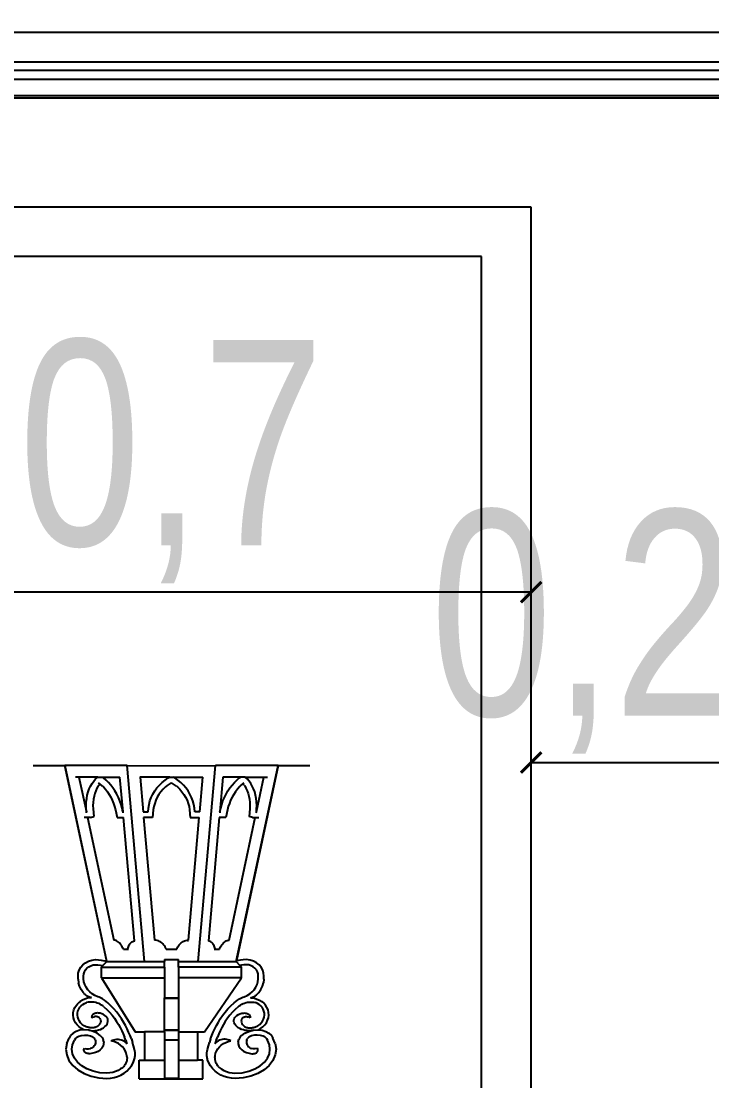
# Model space of a CAD drawing. Header units: inches. Extents: x -279 to 561, y -345 to 342.
# Drawn here: x -221.903 to -221.23, y 58.821 to 59.853 of the extents above; entities that cross this region are included whole.
import ezdxf
from ezdxf import colors
from ezdxf.entities.mleader import LeaderData, LeaderLine
from ezdxf.math import Vec2, Vec3

# ---------------------------------------------------------------- set-up
doc = ezdxf.new("R2010")
doc.units = ezdxf.units.IN
doc.header["$LTSCALE"] = 0.5
doc.header["$MEASUREMENT"] = 0
for name, color, linetype in [('Edges', 7, 'Continuous'), ('TEXT', 3, 'Continuous'), ('WAL', 7, 'Continuous'), ('WATER', 50, 'Continuous')]:
    doc.layers.add(name, color=color, linetype=linetype)
doc.styles.add('ROM', font='AGENCYR.TTF', dxfattribs={"width": 0.8})
doc.styles.get("Standard").update_dxf_attribs({"font": 'arial.ttf'})
doc.dimstyles.new('Copy(9) of ISO-25', dxfattribs={"dimtxt": 0.2, "dimasz": 0.02, "dimexe": 0.05, "dimexo": 0.05, "dimgap": 0.02, "dimtad": 1, "dimtxsty": 'ROM', "dimblk": 'ARCHTICK', "dimcen": 0.03, "dimse1": 1, "dimse2": 1, "dimclrd": 248, "dimclrt": 248, "dimadec": 0, "dimazin": 0, "dimtfac": 1, "dimtmove": 0, "dimatfit": 3, "dimldrblk": 'DOT', "dimfxl": 1, "dimarcsym": 0})

# ---------------------------------------------------------------- blocks, each defined once
blk = doc.blocks.new('xx')
at = {"layer": 'Edges'}
for p, q in [((37.97503, 12.48296), (37.98899, 12.48296)), ((38.01653, 12.48296), (37.98899, 12.48296)), ((37.98899, 12.48296), (38.00742, 12.39684)), ((38.00748, 12.39658), (37.98899, 12.48296)), ((38.02418, 12.39658), (38.01653, 12.48296)), ((38.01653, 12.48296), (38.05539, 12.48294)), ((38.02418, 12.39658), (38.01653, 12.48296)), ((38.04781, 12.39658), (38.05547, 12.48296)), ((38.04781, 12.39658), (38.05547, 12.48296)), ((38.05539, 12.48294), (38.05539, 12.48296)), ((38.05539, 12.48294), (38.05547, 12.48296)), ((38.083, 12.48296), (38.05547, 12.48296)), ((38.06452, 12.39658), (38.083, 12.48296)), ((38.083, 12.48296), (38.06459, 12.39691)), ((38.06459, 12.39691), (38.083, 12.48296)), ((38.083, 12.48296), (38.09697, 12.48296)), ((37.99524, 12.47792), (37.99372, 12.47792)), ((37.99524, 12.47792), (37.99852, 12.46261)), ((38.00352, 12.47792), (37.99524, 12.47792)), ((38.00037, 12.47399), (38.00104, 12.47514)), ((38.00104, 12.47514), (38.00179, 12.47619)), ((38.00179, 12.47619), (38.00262, 12.47712)), ((38.00262, 12.47712), (38.00352, 12.47792)), ((38.00352, 12.47792), (38.00557, 12.47792)), ((38.0045, 12.47493), (38.0039, 12.47544)), ((38.00402, 12.47438), (38.0045, 12.47493)), ((38.00566, 12.47395), (38.0045, 12.47493)), ((38.0061, 12.47755), (38.00557, 12.47792)), ((38.00557, 12.47792), (38.01332, 12.47792)), ((38.00721, 12.47662), (38.0061, 12.47755)), ((38.00828, 12.47558), (38.00721, 12.47662)), ((38.00929, 12.47443), (38.00828, 12.47558)), ((38.01468, 12.46261), (38.01332, 12.47792)), ((38.02218, 12.47792), (38.02214, 12.47792)), ((38.02218, 12.47792), (38.02354, 12.46261)), ((38.03522, 12.47792), (38.02218, 12.47792)), ((38.03071, 12.47443), (38.03189, 12.47558)), ((38.03189, 12.47558), (38.03318, 12.47662)), ((38.03318, 12.47662), (38.03455, 12.47755)), ((38.03382, 12.47395), (38.036, 12.47544)), ((38.03455, 12.47755), (38.03522, 12.47792)), ((38.03522, 12.47792), (38.03678, 12.47792)), ((38.03817, 12.47395), (38.036, 12.47544)), ((38.03745, 12.47755), (38.03678, 12.47792)), ((38.03678, 12.47792), (38.04982, 12.47792)), ((38.03882, 12.47662), (38.03745, 12.47755)), ((38.0401, 12.47558), (38.03882, 12.47662)), ((38.04129, 12.47443), (38.0401, 12.47558)), ((38.04846, 12.46261), (38.04982, 12.47792)), ((38.04982, 12.47792), (38.04986, 12.47792)), ((38.05868, 12.47792), (38.05732, 12.46261)), ((38.06643, 12.47792), (38.05868, 12.47792)), ((38.06271, 12.47443), (38.06372, 12.47558)), ((38.06372, 12.47558), (38.06479, 12.47662)), ((38.06479, 12.47662), (38.0659, 12.47755)), ((38.0659, 12.47755), (38.06643, 12.47792)), ((38.06634, 12.47395), (38.0675, 12.47493)), ((38.06848, 12.47792), (38.06643, 12.47792)), ((38.0675, 12.47493), (38.0681, 12.47544)), ((38.06798, 12.47438), (38.0675, 12.47493)), ((38.06938, 12.47712), (38.06848, 12.47792)), ((38.06848, 12.47792), (38.07675, 12.47792)), ((38.07021, 12.47619), (38.06938, 12.47712)), ((38.07096, 12.47514), (38.07021, 12.47619)), ((38.07162, 12.47399), (38.07096, 12.47514)), ((38.07347, 12.46261), (38.07675, 12.47792)), ((38.07675, 12.47792), (38.07828, 12.47792)), ((37.99867, 12.46852), (37.99895, 12.47)), ((37.99895, 12.47), (37.99932, 12.47141)), ((37.99932, 12.47141), (37.9998, 12.47275)), ((37.9998, 12.47275), (38.00037, 12.47399)), ((38.00222, 12.4707), (38.00189, 12.46945)), ((38.00265, 12.47188), (38.00222, 12.4707)), ((38.00315, 12.47298), (38.00265, 12.47188)), ((38.00374, 12.474), (38.00315, 12.47298)), ((38.00402, 12.47438), (38.00374, 12.474)), ((38.00566, 12.47395), (38.00605, 12.47357)), ((38.00605, 12.47357), (38.00695, 12.47255)), ((38.00695, 12.47255), (38.00779, 12.47145)), ((38.00779, 12.47145), (38.00857, 12.47027)), ((38.00857, 12.47027), (38.00928, 12.46901)), ((38.01024, 12.47318), (38.00929, 12.47443)), ((38.01112, 12.47184), (38.01024, 12.47318)), ((38.01192, 12.47043), (38.01112, 12.47184)), ((38.01265, 12.46895), (38.01192, 12.47043)), ((38.02713, 12.46895), (38.02783, 12.47043)), ((38.02783, 12.47043), (38.02867, 12.47184)), ((38.02867, 12.47184), (38.02963, 12.47318)), ((38.02963, 12.47318), (38.03071, 12.47443)), ((38.0305, 12.47027), (38.02976, 12.46901)), ((38.03135, 12.47145), (38.0305, 12.47027)), ((38.03231, 12.47255), (38.03135, 12.47145)), ((38.03335, 12.47357), (38.03231, 12.47255)), ((38.03382, 12.47395), (38.03335, 12.47357)), ((38.03817, 12.47395), (38.03864, 12.47357)), ((38.03864, 12.47357), (38.03969, 12.47255)), ((38.03969, 12.47255), (38.04064, 12.47145)), ((38.04064, 12.47145), (38.04149, 12.47027)), ((38.04237, 12.47318), (38.04129, 12.47443)), ((38.04149, 12.47027), (38.04224, 12.46901)), ((38.04333, 12.47184), (38.04237, 12.47318)), ((38.04416, 12.47043), (38.04333, 12.47184)), ((38.04487, 12.46895), (38.04416, 12.47043)), ((38.05935, 12.46895), (38.06007, 12.47043)), ((38.06007, 12.47043), (38.06088, 12.47184)), ((38.06088, 12.47184), (38.06176, 12.47318)), ((38.06176, 12.47318), (38.06271, 12.47443)), ((38.06343, 12.47027), (38.06272, 12.46901)), ((38.06421, 12.47145), (38.06343, 12.47027)), ((38.06505, 12.47255), (38.06421, 12.47145)), ((38.06595, 12.47357), (38.06505, 12.47255)), ((38.06634, 12.47395), (38.06595, 12.47357)), ((38.06798, 12.47438), (38.06826, 12.474)), ((38.06826, 12.474), (38.06884, 12.47298)), ((38.06884, 12.47298), (38.06935, 12.47188)), ((38.06935, 12.47188), (38.06977, 12.4707)), ((38.06977, 12.4707), (38.07011, 12.46945)), ((38.07219, 12.47275), (38.07162, 12.47399)), ((38.07267, 12.47141), (38.07219, 12.47275)), ((38.07305, 12.47), (38.07267, 12.47141)), ((38.07333, 12.46852), (38.07305, 12.47)), ((37.99843, 12.46541), (37.9985, 12.46699)), ((37.99847, 12.4638), (37.99843, 12.46541)), ((37.9985, 12.46699), (37.99867, 12.46852)), ((38.00149, 12.46678), (38.00143, 12.46538)), ((38.00143, 12.46538), (38.00147, 12.46396)), ((38.00164, 12.46814), (38.00149, 12.46678)), ((38.00189, 12.46945), (38.00164, 12.46814)), ((38.00928, 12.46901), (38.00992, 12.46771)), ((38.00992, 12.46771), (38.01048, 12.46635)), ((38.01048, 12.46635), (38.01096, 12.46495)), ((38.01328, 12.46742), (38.01265, 12.46895)), ((38.01383, 12.46584), (38.01328, 12.46742)), ((38.01427, 12.46424), (38.01383, 12.46584)), ((38.02583, 12.46424), (38.02612, 12.46584)), ((38.02612, 12.46584), (38.02655, 12.46742)), ((38.02655, 12.46742), (38.02713, 12.46895)), ((38.02863, 12.46635), (38.02825, 12.46495)), ((38.02914, 12.46771), (38.02863, 12.46635)), ((38.02976, 12.46901), (38.02914, 12.46771)), ((38.04224, 12.46901), (38.04286, 12.46771)), ((38.04286, 12.46771), (38.04337, 12.46635)), ((38.04337, 12.46635), (38.04375, 12.46495)), ((38.04544, 12.46742), (38.04487, 12.46895)), ((38.04587, 12.46584), (38.04544, 12.46742)), ((38.04616, 12.46424), (38.04587, 12.46584)), ((38.05772, 12.46424), (38.05817, 12.46584)), ((38.05817, 12.46584), (38.05871, 12.46742)), ((38.05871, 12.46742), (38.05935, 12.46895)), ((38.06151, 12.46635), (38.06103, 12.46495)), ((38.06208, 12.46771), (38.06151, 12.46635)), ((38.06272, 12.46901), (38.06208, 12.46771)), ((38.07011, 12.46945), (38.07035, 12.46814)), ((38.07035, 12.46814), (38.0705, 12.46678)), ((38.0705, 12.46678), (38.07056, 12.46538)), ((38.07056, 12.46538), (38.07053, 12.46396)), ((38.0735, 12.46699), (38.07333, 12.46852)), ((38.07356, 12.46541), (38.0735, 12.46699)), ((38.07352, 12.4638), (38.07356, 12.46541)), ((37.99858, 12.46261), (37.99847, 12.4638)), ((37.99852, 12.46261), (37.99858, 12.46261)), ((37.99862, 12.46218), (37.99858, 12.46261)), ((38.00147, 12.46396), (38.00178, 12.46048)), ((38.01096, 12.46495), (38.01136, 12.46353)), ((38.01136, 12.46353), (38.0121, 12.46005)), ((38.01462, 12.46261), (38.01427, 12.46424)), ((38.01468, 12.46261), (38.01462, 12.46261)), ((38.01472, 12.46218), (38.01468, 12.46261)), ((38.02354, 12.46261), (38.02569, 12.46261)), ((38.02569, 12.46261), (38.02583, 12.46424)), ((38.02799, 12.46353), (38.02769, 12.46005)), ((38.02825, 12.46495), (38.02799, 12.46353)), ((38.04375, 12.46495), (38.044, 12.46353)), ((38.044, 12.46353), (38.04431, 12.46005)), ((38.0463, 12.46261), (38.04616, 12.46424)), ((38.04846, 12.46261), (38.0463, 12.46261)), ((38.05732, 12.46261), (38.05728, 12.46218)), ((38.05732, 12.46261), (38.05737, 12.46261)), ((38.05737, 12.46261), (38.05772, 12.46424)), ((38.06064, 12.46353), (38.05989, 12.46005)), ((38.06103, 12.46495), (38.06064, 12.46353)), ((38.07053, 12.46396), (38.07022, 12.46048)), ((38.07338, 12.46218), (38.07342, 12.46261)), ((38.07342, 12.46261), (38.07352, 12.4638)), ((38.07347, 12.46261), (38.07342, 12.46261)), ((37.99907, 12.46005), (37.99755, 12.46005)), ((37.99907, 12.46005), (38.01062, 12.40608)), ((38.00035, 12.46005), (37.99907, 12.46005)), ((38.00035, 12.46005), (38.00178, 12.46048)), ((38.0121, 12.46005), (38.01491, 12.46005)), ((38.01973, 12.40569), (38.01491, 12.46005)), ((38.02376, 12.46005), (38.02372, 12.46005)), ((38.02376, 12.46005), (38.02855, 12.40608)), ((38.02769, 12.46005), (38.02376, 12.46005)), ((38.04345, 12.40608), (38.04823, 12.46005)), ((38.04431, 12.46005), (38.04823, 12.46005)), ((38.04823, 12.46005), (38.04827, 12.46005)), ((38.05709, 12.46005), (38.05227, 12.40569)), ((38.05989, 12.46005), (38.05709, 12.46005)), ((38.06138, 12.40608), (38.07293, 12.46005)), ((38.07165, 12.46005), (38.07022, 12.46048)), ((38.07165, 12.46005), (38.07293, 12.46005)), ((38.07293, 12.46005), (38.07445, 12.46005)), ((38.01104, 12.406), (38.01062, 12.40608)), ((38.01146, 12.40588), (38.01104, 12.406)), ((38.01187, 12.40569), (38.01146, 12.40588)), ((38.01228, 12.40546), (38.01187, 12.40569)), ((38.01268, 12.40517), (38.01228, 12.40546)), ((38.01306, 12.40483), (38.01268, 12.40517)), ((38.01342, 12.40446), (38.01306, 12.40483)), ((38.01766, 12.4044), (38.01795, 12.40474)), ((38.01795, 12.40474), (38.01826, 12.40502)), ((38.01826, 12.40502), (38.01859, 12.40526)), ((38.01859, 12.40526), (38.01895, 12.40544)), ((38.01895, 12.40544), (38.01933, 12.40557)), ((38.01933, 12.40557), (38.01973, 12.40569)), ((38.01973, 12.40565), (38.01973, 12.40569)), ((38.02912, 12.406), (38.02855, 12.40608)), ((38.02969, 12.40588), (38.02912, 12.406)), ((38.03024, 12.40569), (38.02969, 12.40588)), ((38.03076, 12.40546), (38.03024, 12.40569)), ((38.03126, 12.40517), (38.03076, 12.40546)), ((38.03173, 12.40483), (38.03126, 12.40517)), ((38.03216, 12.40446), (38.03173, 12.40483)), ((38.03983, 12.40446), (38.04026, 12.40483)), ((38.04026, 12.40483), (38.04073, 12.40517)), ((38.04073, 12.40517), (38.04123, 12.40546)), ((38.04123, 12.40546), (38.04176, 12.40569)), ((38.04176, 12.40569), (38.04231, 12.40588)), ((38.04231, 12.40588), (38.04287, 12.406)), ((38.04287, 12.406), (38.04345, 12.40608)), ((38.04331, 12.40562), (38.04327, 12.40554)), ((38.05266, 12.40557), (38.05227, 12.40569)), ((38.05227, 12.40569), (38.05227, 12.40565)), ((38.05304, 12.40544), (38.05266, 12.40557)), ((38.0534, 12.40526), (38.05304, 12.40544)), ((38.05374, 12.40502), (38.0534, 12.40526)), ((38.05405, 12.40474), (38.05374, 12.40502)), ((38.05433, 12.4044), (38.05405, 12.40474)), ((38.05857, 12.40446), (38.05893, 12.40483)), ((38.05893, 12.40483), (38.05932, 12.40517)), ((38.05932, 12.40517), (38.05971, 12.40546)), ((38.05971, 12.40546), (38.06012, 12.40569)), ((38.06012, 12.40569), (38.06054, 12.40588)), ((38.06054, 12.40588), (38.06096, 12.406)), ((38.06096, 12.406), (38.06138, 12.40608)), ((38.01377, 12.40404), (38.01342, 12.40446)), ((38.01408, 12.40358), (38.01377, 12.40404)), ((38.01436, 12.4031), (38.01408, 12.40358)), ((38.01462, 12.40258), (38.01436, 12.4031)), ((38.01483, 12.40205), (38.01462, 12.40258)), ((38.01483, 12.40205), (38.01678, 12.40205)), ((38.01674, 12.40162), (38.01678, 12.40205)), ((38.01678, 12.40205), (38.01679, 12.40215)), ((38.01679, 12.40215), (38.01689, 12.40266)), ((38.01689, 12.40266), (38.01703, 12.40315)), ((38.01703, 12.40315), (38.0172, 12.4036)), ((38.0172, 12.4036), (38.01742, 12.40402)), ((38.01742, 12.40402), (38.01766, 12.4044)), ((38.03256, 12.40404), (38.03216, 12.40446)), ((38.0329, 12.40358), (38.03256, 12.40404)), ((38.0332, 12.4031), (38.0329, 12.40358)), ((38.03345, 12.40258), (38.0332, 12.4031)), ((38.03364, 12.40205), (38.03345, 12.40258)), ((38.03364, 12.40205), (38.03835, 12.40205)), ((38.03835, 12.40205), (38.03855, 12.40258)), ((38.03855, 12.40258), (38.03879, 12.4031)), ((38.03879, 12.4031), (38.03909, 12.40358)), ((38.03909, 12.40358), (38.03944, 12.40404)), ((38.03944, 12.40404), (38.03983, 12.40446)), ((38.05458, 12.40402), (38.05433, 12.4044)), ((38.05479, 12.4036), (38.05458, 12.40402)), ((38.05497, 12.40315), (38.05479, 12.4036)), ((38.05511, 12.40266), (38.05497, 12.40315)), ((38.05521, 12.40215), (38.05511, 12.40266)), ((38.05522, 12.40205), (38.05521, 12.40215)), ((38.05522, 12.40205), (38.05716, 12.40205)), ((38.05526, 12.40162), (38.05522, 12.40205)), ((38.05716, 12.40205), (38.05738, 12.40258)), ((38.05738, 12.40258), (38.05763, 12.4031)), ((38.05763, 12.4031), (38.05792, 12.40358)), ((38.05792, 12.40358), (38.05823, 12.40404)), ((38.05823, 12.40404), (38.05857, 12.40446)), ((37.99603, 12.39409), (37.99697, 12.3952)), ((37.99697, 12.3952), (37.99814, 12.39612)), ((37.99814, 12.39612), (37.99948, 12.39681)), ((37.99948, 12.39681), (38.00095, 12.39726)), ((38.00095, 12.39726), (38.00248, 12.39745)), ((38.00151, 12.39511), (38.00257, 12.39524)), ((38.00248, 12.39745), (38.00391, 12.39737)), ((38.00257, 12.39524), (38.00364, 12.39518)), ((38.00391, 12.39737), (38.00508, 12.3972)), ((38.00508, 12.3972), (38.00742, 12.39684)), ((38.00578, 12.39487), (38.00748, 12.39658)), ((38.00748, 12.39658), (38.00742, 12.39684)), ((38.00748, 12.39658), (38.02418, 12.39658)), ((38.02418, 12.39658), (38.03289, 12.39658)), ((38.03289, 12.39745), (38.03911, 12.39745)), ((38.03289, 12.39745), (38.03289, 12.39658)), ((38.03289, 12.3942), (38.03289, 12.39658)), ((38.03911, 12.39658), (38.03911, 12.39745)), ((38.03911, 12.39658), (38.04781, 12.39658)), ((38.03911, 12.3942), (38.03911, 12.39658)), ((38.04781, 12.39658), (38.06452, 12.39658)), ((38.06452, 12.39658), (38.06459, 12.39691)), ((38.06452, 12.39658), (38.06616, 12.39492)), ((38.06649, 12.3972), (38.06459, 12.39691)), ((38.06766, 12.39737), (38.06649, 12.3972)), ((38.06909, 12.39745), (38.06766, 12.39737)), ((38.069, 12.39524), (38.06793, 12.39518)), ((38.07006, 12.39511), (38.069, 12.39524)), ((38.07063, 12.39726), (38.06909, 12.39745)), ((38.07209, 12.39681), (38.07063, 12.39726)), ((38.07343, 12.39612), (38.07209, 12.39681)), ((38.0746, 12.3952), (38.07343, 12.39612)), ((38.07554, 12.39409), (38.0746, 12.3952)), ((37.99486, 12.39028), (37.99495, 12.3915)), ((37.99495, 12.3915), (37.99535, 12.39285)), ((37.99535, 12.39285), (37.99603, 12.39409)), ((37.99731, 12.39019), (37.99738, 12.39115)), ((37.99738, 12.39115), (37.99766, 12.39207)), ((37.99766, 12.39207), (37.99813, 12.39293)), ((37.99813, 12.39293), (37.99878, 12.39369)), ((37.99878, 12.39369), (37.99958, 12.39432)), ((37.99958, 12.39432), (38.0005, 12.3948)), ((38.0005, 12.3948), (38.00151, 12.39511)), ((38.00364, 12.39518), (38.0047, 12.39503)), ((38.0047, 12.39503), (38.00578, 12.39487)), ((38.00578, 12.39487), (38.00512, 12.3942)), ((38.00512, 12.38944), (38.00512, 12.3942)), ((38.00512, 12.3942), (38.03289, 12.3942)), ((38.03289, 12.3942), (38.03289, 12.38944)), ((38.06688, 12.3942), (38.03911, 12.3942)), ((38.03911, 12.3942), (38.03911, 12.38944)), ((38.06688, 12.39503), (38.06616, 12.39492)), ((38.06616, 12.39492), (38.06688, 12.3942)), ((38.06793, 12.39518), (38.06688, 12.39503)), ((38.06688, 12.38944), (38.06688, 12.3942)), ((38.07107, 12.3948), (38.07006, 12.39511)), ((38.07199, 12.39432), (38.07107, 12.3948)), ((38.07279, 12.39369), (38.07199, 12.39432)), ((38.07344, 12.39293), (38.07279, 12.39369)), ((38.07391, 12.39207), (38.07344, 12.39293)), ((38.07419, 12.39115), (38.07391, 12.39207)), ((38.07426, 12.39019), (38.07419, 12.39115)), ((38.07622, 12.39285), (38.07554, 12.39409)), ((38.07662, 12.3915), (38.07622, 12.39285)), ((38.07671, 12.39028), (38.07662, 12.3915)), ((37.99484, 12.3888), (37.99486, 12.39028)), ((37.99484, 12.3888), (37.99507, 12.38724)), ((37.99553, 12.38572), (37.99507, 12.38724)), ((37.9973, 12.38893), (37.99731, 12.39019)), ((37.99748, 12.38767), (37.9973, 12.38893)), ((37.99785, 12.38645), (37.99748, 12.38767)), ((37.99842, 12.38529), (37.99785, 12.38645)), ((38.00512, 12.38944), (38.01995, 12.36562)), ((38.00512, 12.38944), (38.03289, 12.38944)), ((38.03289, 12.38944), (38.03289, 12.38066)), ((38.06688, 12.38944), (38.03911, 12.38944)), ((38.03911, 12.38944), (38.03911, 12.38066)), ((38.05051, 12.36562), (38.06688, 12.38944)), ((38.07316, 12.38529), (38.07372, 12.38645)), ((38.07372, 12.38645), (38.07409, 12.38767)), ((38.07409, 12.38767), (38.07427, 12.38893)), ((38.07427, 12.38893), (38.07426, 12.39019)), ((38.07604, 12.38572), (38.07651, 12.38724)), ((38.07673, 12.3888), (38.07651, 12.38724)), ((38.07673, 12.3888), (38.07671, 12.39028)), ((37.99623, 12.38427), (37.99553, 12.38572)), ((37.99715, 12.38293), (37.99623, 12.38427)), ((37.99771, 12.38232), (37.99715, 12.38293)), ((37.99791, 12.38211), (37.99771, 12.38232)), ((37.99812, 12.38192), (37.99791, 12.38211)), ((37.99835, 12.38173), (37.99812, 12.38192)), ((37.99859, 12.38156), (37.99835, 12.38173)), ((37.99915, 12.38421), (37.99842, 12.38529)), ((37.99884, 12.3814), (37.99859, 12.38156)), ((37.9991, 12.38125), (37.99884, 12.3814)), ((37.99936, 12.38112), (37.9991, 12.38125)), ((38.00005, 12.38323), (37.99915, 12.38421)), ((38.00109, 12.38238), (38.00005, 12.38323)), ((38.00226, 12.38166), (38.00109, 12.38238)), ((38.00352, 12.38109), (38.00226, 12.38166)), ((38.06805, 12.38109), (38.06932, 12.38166)), ((38.06932, 12.38166), (38.07048, 12.38238)), ((38.07048, 12.38238), (38.07152, 12.38323)), ((38.07152, 12.38323), (38.07242, 12.38421)), ((38.07221, 12.38112), (38.07248, 12.38125)), ((38.07242, 12.38421), (38.07316, 12.38529)), ((38.07248, 12.38125), (38.07274, 12.3814)), ((38.07274, 12.3814), (38.07298, 12.38156)), ((38.07298, 12.38156), (38.07322, 12.38173)), ((38.07322, 12.38173), (38.07345, 12.38192)), ((38.07345, 12.38192), (38.07367, 12.38211)), ((38.07367, 12.38211), (38.07387, 12.38232)), ((38.07387, 12.38232), (38.07443, 12.38293)), ((38.07443, 12.38293), (38.07534, 12.38427)), ((38.07534, 12.38427), (38.07604, 12.38572)), ((37.99348, 12.37639), (37.99411, 12.3774)), ((37.99411, 12.3774), (37.99491, 12.37832)), ((37.99582, 12.37902), (37.99491, 12.37832)), ((37.99565, 12.37645), (37.99624, 12.37715)), ((37.99682, 12.3796), (37.99582, 12.37902)), ((37.99624, 12.37715), (37.99693, 12.37768)), ((37.9979, 12.38007), (37.99682, 12.3796)), ((37.99693, 12.37768), (37.99773, 12.37817)), ((37.99773, 12.37817), (37.9986, 12.37856)), ((37.99904, 12.38041), (37.9979, 12.38007)), ((37.99928, 12.37868), (37.9986, 12.37856)), ((38.00021, 12.38062), (37.99904, 12.38041)), ((37.99996, 12.37875), (37.99928, 12.37868)), ((37.99964, 12.381), (37.99936, 12.38112)), ((37.99992, 12.38089), (37.99964, 12.381)), ((38.00021, 12.3808), (37.99992, 12.38089)), ((38.00065, 12.37877), (37.99996, 12.37875)), ((38.00051, 12.38072), (38.00021, 12.3808)), ((38.00081, 12.38066), (38.00021, 12.38062)), ((38.00081, 12.38066), (38.00051, 12.38072)), ((38.00134, 12.37874), (38.00065, 12.37877)), ((38.00202, 12.37865), (38.00134, 12.37874)), ((38.0027, 12.37851), (38.00202, 12.37865)), ((38.00335, 12.37832), (38.0027, 12.37851)), ((38.00399, 12.37808), (38.00335, 12.37832)), ((38.00419, 12.38089), (38.00352, 12.38109)), ((38.0046, 12.37779), (38.00399, 12.37808)), ((38.00565, 12.38014), (38.00419, 12.38089)), ((38.00518, 12.37746), (38.0046, 12.37779)), ((38.00572, 12.37708), (38.00518, 12.37746)), ((38.00644, 12.37959), (38.00565, 12.38014)), ((38.00623, 12.37666), (38.00572, 12.37708)), ((38.00623, 12.37666), (38.00748, 12.37555)), ((38.00794, 12.3784), (38.00644, 12.37959)), ((38.00936, 12.37713), (38.00794, 12.3784)), ((38.01068, 12.37578), (38.00936, 12.37713)), ((38.03289, 12.38066), (38.03911, 12.38066)), ((38.03289, 12.38054), (38.03289, 12.38066)), ((38.03289, 12.38054), (38.03911, 12.38054)), ((38.03289, 12.3665), (38.03289, 12.38054)), ((38.03911, 12.38054), (38.03911, 12.38066)), ((38.03911, 12.38054), (38.03911, 12.3665)), ((38.06089, 12.37578), (38.06222, 12.37713)), ((38.06222, 12.37713), (38.06363, 12.3784)), ((38.06363, 12.3784), (38.06513, 12.37959)), ((38.06534, 12.37666), (38.06409, 12.37555)), ((38.06513, 12.37959), (38.06592, 12.38014)), ((38.06534, 12.37666), (38.06585, 12.37708)), ((38.06585, 12.37708), (38.06639, 12.37746)), ((38.06592, 12.38014), (38.06738, 12.38089)), ((38.06639, 12.37746), (38.06697, 12.37779)), ((38.06697, 12.37779), (38.06758, 12.37808)), ((38.06738, 12.38089), (38.06805, 12.38109)), ((38.06758, 12.37808), (38.06822, 12.37832)), ((38.06822, 12.37832), (38.06888, 12.37851)), ((38.06888, 12.37851), (38.06955, 12.37865)), ((38.06955, 12.37865), (38.07023, 12.37874)), ((38.07023, 12.37874), (38.07092, 12.37877)), ((38.07076, 12.38066), (38.07106, 12.38072)), ((38.07076, 12.38066), (38.07136, 12.38062)), ((38.07092, 12.37877), (38.07161, 12.37875)), ((38.07106, 12.38072), (38.07136, 12.3808)), ((38.07136, 12.3808), (38.07165, 12.38089)), ((38.07136, 12.38062), (38.07254, 12.38041)), ((38.07161, 12.37875), (38.07229, 12.37868)), ((38.07165, 12.38089), (38.07193, 12.381)), ((38.07193, 12.381), (38.07221, 12.38112)), ((38.07229, 12.37868), (38.07297, 12.37856)), ((38.07254, 12.38041), (38.07367, 12.38007)), ((38.07384, 12.37817), (38.07297, 12.37856)), ((38.07367, 12.38007), (38.07475, 12.3796)), ((38.07465, 12.37768), (38.07384, 12.37817)), ((38.07533, 12.37715), (38.07465, 12.37768)), ((38.07475, 12.3796), (38.07576, 12.37902)), ((38.07592, 12.37645), (38.07533, 12.37715)), ((38.07576, 12.37902), (38.07667, 12.37832)), ((38.07746, 12.3774), (38.07667, 12.37832)), ((38.07809, 12.37639), (38.07746, 12.3774)), ((37.99273, 12.373), (37.99278, 12.37416)), ((37.99287, 12.37184), (37.99273, 12.373)), ((37.99278, 12.37416), (37.99303, 12.3753)), ((37.99321, 12.37072), (37.99287, 12.37184)), ((37.99303, 12.3753), (37.99348, 12.37639)), ((37.9946, 12.37297), (37.99463, 12.37389)), ((37.99473, 12.37206), (37.9946, 12.37297)), ((37.99463, 12.37389), (37.99482, 12.37479)), ((37.99501, 12.37118), (37.99473, 12.37206)), ((37.99482, 12.37479), (37.99517, 12.37565)), ((37.99517, 12.37565), (37.99565, 12.37645)), ((38.00088, 12.37242), (38.00084, 12.37213)), ((38.00084, 12.37213), (38.00087, 12.37184)), ((38.00087, 12.37184), (38.00137, 12.37209)), ((38.00098, 12.37271), (38.00088, 12.37242)), ((38.00114, 12.37297), (38.00098, 12.37271)), ((38.00135, 12.37322), (38.00114, 12.37297)), ((38.00161, 12.37344), (38.00135, 12.37322)), ((38.00137, 12.37209), (38.00192, 12.37227)), ((38.00192, 12.37362), (38.00161, 12.37344)), ((38.00226, 12.37377), (38.00192, 12.37362)), ((38.00217, 12.37232), (38.00192, 12.37227)), ((38.00242, 12.37236), (38.00217, 12.37232)), ((38.00263, 12.37388), (38.00226, 12.37377)), ((38.00268, 12.37237), (38.00242, 12.37236)), ((38.00301, 12.37394), (38.00263, 12.37388)), ((38.00294, 12.37235), (38.00268, 12.37237)), ((38.00319, 12.37231), (38.00294, 12.37235)), ((38.00341, 12.37396), (38.00301, 12.37394)), ((38.00344, 12.37225), (38.00319, 12.37231)), ((38.0038, 12.37393), (38.00341, 12.37396)), ((38.00367, 12.37216), (38.00344, 12.37225)), ((38.00388, 12.37205), (38.00367, 12.37216)), ((38.0046, 12.37382), (38.0038, 12.37393)), ((38.00408, 12.37192), (38.00388, 12.37205)), ((38.00425, 12.37178), (38.00408, 12.37192)), ((38.00537, 12.37361), (38.0046, 12.37382)), ((38.00608, 12.3733), (38.00537, 12.37361)), ((38.0067, 12.37291), (38.00608, 12.3733)), ((38.00722, 12.37245), (38.0067, 12.37291)), ((38.00763, 12.37192), (38.00722, 12.37245)), ((38.00748, 12.37555), (38.0087, 12.37431)), ((38.00791, 12.37135), (38.00763, 12.37192)), ((38.0087, 12.37431), (38.00984, 12.37301)), ((38.00984, 12.37301), (38.01088, 12.37165)), ((38.01191, 12.37436), (38.01068, 12.37578)), ((38.01304, 12.37288), (38.01191, 12.37436)), ((38.01407, 12.37134), (38.01304, 12.37288)), ((38.0575, 12.37134), (38.05853, 12.37288)), ((38.05853, 12.37288), (38.05966, 12.37436)), ((38.05966, 12.37436), (38.06089, 12.37578)), ((38.06174, 12.37301), (38.06069, 12.37165)), ((38.06287, 12.37431), (38.06174, 12.37301)), ((38.06409, 12.37555), (38.06287, 12.37431)), ((38.06367, 12.37135), (38.06394, 12.37192)), ((38.06394, 12.37192), (38.06435, 12.37245)), ((38.06435, 12.37245), (38.06487, 12.37291)), ((38.06487, 12.37291), (38.0655, 12.3733)), ((38.0655, 12.3733), (38.0662, 12.37361)), ((38.0662, 12.37361), (38.06697, 12.37382)), ((38.06697, 12.37382), (38.06777, 12.37393)), ((38.06732, 12.37178), (38.0675, 12.37192)), ((38.0675, 12.37192), (38.06769, 12.37205)), ((38.06769, 12.37205), (38.0679, 12.37216)), ((38.06777, 12.37393), (38.06817, 12.37396)), ((38.0679, 12.37216), (38.06814, 12.37225)), ((38.06814, 12.37225), (38.06838, 12.37231)), ((38.06817, 12.37396), (38.06856, 12.37394)), ((38.06838, 12.37231), (38.06863, 12.37235)), ((38.06856, 12.37394), (38.06895, 12.37388)), ((38.06863, 12.37235), (38.06889, 12.37237)), ((38.06889, 12.37237), (38.06915, 12.37236)), ((38.06895, 12.37388), (38.06931, 12.37377)), ((38.06915, 12.37236), (38.06941, 12.37232)), ((38.06931, 12.37377), (38.06965, 12.37362)), ((38.06941, 12.37232), (38.06966, 12.37227)), ((38.06965, 12.37362), (38.06996, 12.37344)), ((38.0702, 12.37209), (38.06966, 12.37227)), ((38.06996, 12.37344), (38.07022, 12.37322)), ((38.0707, 12.37184), (38.0702, 12.37209)), ((38.07022, 12.37322), (38.07043, 12.37297)), ((38.07043, 12.37297), (38.07059, 12.37271)), ((38.07059, 12.37271), (38.07069, 12.37242)), ((38.07069, 12.37242), (38.07073, 12.37213)), ((38.07073, 12.37213), (38.0707, 12.37184)), ((38.07641, 12.37565), (38.07592, 12.37645)), ((38.07675, 12.37479), (38.07641, 12.37565)), ((38.07657, 12.37118), (38.07685, 12.37206)), ((38.07694, 12.37389), (38.07675, 12.37479)), ((38.07685, 12.37206), (38.07697, 12.37297)), ((38.07697, 12.37297), (38.07694, 12.37389)), ((38.07854, 12.3753), (38.07809, 12.37639)), ((38.07836, 12.37072), (38.0787, 12.37184)), ((38.07879, 12.37416), (38.07854, 12.3753)), ((38.0787, 12.37184), (38.07885, 12.373)), ((38.07885, 12.373), (38.07879, 12.37416)), ((37.99374, 12.36966), (37.99321, 12.37072)), ((37.99445, 12.36869), (37.99374, 12.36966)), ((37.99531, 12.36783), (37.99445, 12.36869)), ((37.99543, 12.37035), (37.99501, 12.37118)), ((37.99632, 12.36709), (37.99531, 12.36783)), ((37.996, 12.36959), (37.99543, 12.37035)), ((37.99669, 12.36891), (37.996, 12.36959)), ((37.99749, 12.36834), (37.99669, 12.36891)), ((37.99849, 12.36783), (37.99749, 12.36834)), ((37.99885, 12.36774), (37.99849, 12.36783)), ((37.99916, 12.36764), (37.99885, 12.36774)), ((37.99947, 12.36756), (37.99916, 12.36764)), ((37.99979, 12.3675), (37.99947, 12.36756)), ((38.00012, 12.36745), (37.99979, 12.3675)), ((38.00045, 12.36741), (38.00012, 12.36745)), ((38.00079, 12.3674), (38.00045, 12.36741)), ((38.00112, 12.3674), (38.00079, 12.3674)), ((38.00146, 12.36742), (38.00112, 12.3674)), ((38.00179, 12.36745), (38.00146, 12.36742)), ((38.00211, 12.36751), (38.00179, 12.36745)), ((38.00243, 12.36758), (38.00211, 12.36751)), ((38.00275, 12.36766), (38.00243, 12.36758)), ((38.00336, 12.36797), (38.00275, 12.36766)), ((38.00388, 12.36836), (38.00336, 12.36797)), ((38.00431, 12.36881), (38.00388, 12.36836)), ((38.00439, 12.37162), (38.00425, 12.37178)), ((38.00461, 12.36931), (38.00431, 12.36881)), ((38.00439, 12.37162), (38.00451, 12.37145)), ((38.00451, 12.37145), (38.00473, 12.37093)), ((38.00479, 12.36984), (38.00461, 12.36931)), ((38.00473, 12.37093), (38.00483, 12.37038)), ((38.00483, 12.37038), (38.00479, 12.36984)), ((38.00544, 12.36706), (38.00612, 12.36747)), ((38.00612, 12.36747), (38.00671, 12.36794)), ((38.00671, 12.36794), (38.00721, 12.36846)), ((38.00721, 12.36846), (38.00762, 12.36899)), ((38.00762, 12.36899), (38.0079, 12.36955)), ((38.0079, 12.36955), (38.00804, 12.37015)), ((38.00804, 12.37076), (38.00791, 12.37135)), ((38.00804, 12.37015), (38.00804, 12.37076)), ((38.01088, 12.37165), (38.01183, 12.37022)), ((38.01183, 12.37022), (38.01263, 12.36889)), ((38.01263, 12.36889), (38.01339, 12.36751)), ((38.01339, 12.36751), (38.0141, 12.36612)), ((38.01492, 12.36992), (38.01407, 12.37134)), ((38.01571, 12.36848), (38.01492, 12.36992)), ((38.01645, 12.36701), (38.01571, 12.36848)), ((38.05512, 12.36701), (38.05586, 12.36848)), ((38.05586, 12.36848), (38.05666, 12.36992)), ((38.05666, 12.36992), (38.0575, 12.37134)), ((38.05818, 12.36751), (38.05748, 12.36612)), ((38.05894, 12.36889), (38.05818, 12.36751)), ((38.05974, 12.37022), (38.05894, 12.36889)), ((38.06069, 12.37165), (38.05974, 12.37022)), ((38.06353, 12.37076), (38.06367, 12.37135)), ((38.06353, 12.37015), (38.06353, 12.37076)), ((38.06367, 12.36955), (38.06353, 12.37015)), ((38.06396, 12.36899), (38.06367, 12.36955)), ((38.06437, 12.36846), (38.06396, 12.36899)), ((38.06486, 12.36794), (38.06437, 12.36846)), ((38.06546, 12.36747), (38.06486, 12.36794)), ((38.06613, 12.36706), (38.06546, 12.36747)), ((38.06684, 12.37093), (38.06675, 12.37038)), ((38.06675, 12.37038), (38.06679, 12.36984)), ((38.06679, 12.36984), (38.06696, 12.36931)), ((38.06706, 12.37145), (38.06684, 12.37093)), ((38.06696, 12.36931), (38.06727, 12.36881)), ((38.06718, 12.37162), (38.06706, 12.37145)), ((38.06718, 12.37162), (38.06732, 12.37178)), ((38.06727, 12.36881), (38.06769, 12.36836)), ((38.06769, 12.36836), (38.06821, 12.36797)), ((38.06821, 12.36797), (38.06883, 12.36766)), ((38.06883, 12.36766), (38.06914, 12.36758)), ((38.06914, 12.36758), (38.06946, 12.36751)), ((38.06946, 12.36751), (38.06979, 12.36745)), ((38.06979, 12.36745), (38.07012, 12.36742)), ((38.07012, 12.36742), (38.07045, 12.3674)), ((38.07045, 12.3674), (38.07079, 12.3674)), ((38.07079, 12.3674), (38.07112, 12.36741)), ((38.07112, 12.36741), (38.07145, 12.36745)), ((38.07145, 12.36745), (38.07178, 12.3675)), ((38.07178, 12.3675), (38.0721, 12.36756)), ((38.0721, 12.36756), (38.07242, 12.36764)), ((38.07242, 12.36764), (38.07272, 12.36774)), ((38.07272, 12.36774), (38.07308, 12.36783)), ((38.07308, 12.36783), (38.07409, 12.36834)), ((38.07409, 12.36834), (38.07488, 12.36891)), ((38.07488, 12.36891), (38.07557, 12.36959)), ((38.07525, 12.36709), (38.07626, 12.36783)), ((38.07557, 12.36959), (38.07614, 12.37035)), ((38.07614, 12.37035), (38.07657, 12.37118)), ((38.07626, 12.36783), (38.07712, 12.36869)), ((38.07712, 12.36869), (38.07783, 12.36966)), ((38.07783, 12.36966), (38.07836, 12.37072)), ((37.98986, 12.36047), (37.99088, 12.36289)), ((37.99156, 12.36406), (37.99088, 12.36289)), ((37.99264, 12.36507), (37.99156, 12.36406)), ((37.99404, 12.36584), (37.99264, 12.36507)), ((37.99373, 12.3627), (37.99329, 12.36194)), ((37.99431, 12.36326), (37.99373, 12.3627)), ((37.99568, 12.36633), (37.99404, 12.36584)), ((37.99431, 12.36326), (37.99518, 12.36374)), ((37.99518, 12.36374), (37.99627, 12.36406)), ((37.99744, 12.3665), (37.99568, 12.36633)), ((37.99627, 12.36406), (37.99775, 12.36421)), ((37.99744, 12.3665), (37.99632, 12.36709)), ((37.99957, 12.36634), (37.99744, 12.3665)), ((37.99775, 12.36421), (37.9984, 12.36423)), ((37.9984, 12.36423), (37.99904, 12.36419)), ((37.99904, 12.36419), (37.99968, 12.36407)), ((38.00155, 12.36586), (37.99957, 12.36634)), ((37.99957, 12.36634), (38.00043, 12.3662)), ((37.99968, 12.36407), (38.00029, 12.36388)), ((38.00029, 12.36388), (38.00087, 12.36362)), ((38.00043, 12.3662), (38.0013, 12.36614)), ((38.00087, 12.36362), (38.00141, 12.3633)), ((38.0013, 12.36614), (38.00219, 12.36616)), ((38.00141, 12.3633), (38.00191, 12.36292)), ((38.00326, 12.36509), (38.00155, 12.36586)), ((38.00191, 12.36292), (38.00217, 12.36252)), ((38.00236, 12.36209), (38.00217, 12.36252)), ((38.00219, 12.36616), (38.00306, 12.36627)), ((38.00306, 12.36627), (38.0039, 12.36645)), ((38.00457, 12.36408), (38.00326, 12.36509)), ((38.0039, 12.36645), (38.0047, 12.36672)), ((38.00457, 12.36408), (38.00459, 12.36406)), ((38.00459, 12.36406), (38.0048, 12.36389)), ((38.0047, 12.36672), (38.00544, 12.36706)), ((38.0048, 12.36389), (38.00549, 12.36308)), ((38.00549, 12.36308), (38.00596, 12.36219)), ((38.0141, 12.36612), (38.01475, 12.36471)), ((38.01475, 12.36471), (38.01536, 12.36328)), ((38.0159, 12.36183), (38.01536, 12.36328)), ((38.01713, 12.36552), (38.01645, 12.36701)), ((38.01776, 12.36402), (38.01713, 12.36552)), ((38.01834, 12.36249), (38.01776, 12.36402)), ((38.01995, 12.36562), (38.02416, 12.36562)), ((38.02416, 12.36562), (38.02416, 12.35321)), ((38.03289, 12.36562), (38.02416, 12.36562)), ((38.03289, 12.3665), (38.03911, 12.3665)), ((38.03289, 12.3665), (38.03289, 12.36634)), ((38.03289, 12.36634), (38.03911, 12.36634)), ((38.03289, 12.36562), (38.03289, 12.36634)), ((38.03289, 12.36562), (38.03289, 12.36212)), ((38.03911, 12.36634), (38.03911, 12.3665)), ((38.03911, 12.36634), (38.03911, 12.36562)), ((38.03911, 12.36562), (38.04741, 12.36562)), ((38.03911, 12.36562), (38.03911, 12.36212)), ((38.04741, 12.36562), (38.04741, 12.35321)), ((38.04741, 12.36562), (38.05051, 12.36562)), ((38.05324, 12.36249), (38.05381, 12.36402)), ((38.05381, 12.36402), (38.05444, 12.36552)), ((38.05444, 12.36552), (38.05512, 12.36701)), ((38.05567, 12.36183), (38.05622, 12.36328)), ((38.05682, 12.36471), (38.05622, 12.36328)), ((38.05748, 12.36612), (38.05682, 12.36471)), ((38.06608, 12.36308), (38.06562, 12.36219)), ((38.06677, 12.36389), (38.06608, 12.36308)), ((38.06687, 12.36672), (38.06613, 12.36706)), ((38.06699, 12.36406), (38.06677, 12.36389)), ((38.06767, 12.36645), (38.06687, 12.36672)), ((38.067, 12.36408), (38.06699, 12.36406)), ((38.067, 12.36408), (38.06831, 12.36509)), ((38.06851, 12.36627), (38.06767, 12.36645)), ((38.06831, 12.36509), (38.07002, 12.36586)), ((38.06939, 12.36616), (38.06851, 12.36627)), ((38.06921, 12.36209), (38.0694, 12.36252)), ((38.07027, 12.36614), (38.06939, 12.36616)), ((38.06967, 12.36292), (38.0694, 12.36252)), ((38.07016, 12.3633), (38.06967, 12.36292)), ((38.07002, 12.36586), (38.07201, 12.36634)), ((38.0707, 12.36362), (38.07016, 12.3633)), ((38.07115, 12.3662), (38.07027, 12.36614)), ((38.07128, 12.36388), (38.0707, 12.36362)), ((38.07201, 12.36634), (38.07115, 12.3662)), ((38.07189, 12.36407), (38.07128, 12.36388)), ((38.07253, 12.36419), (38.07189, 12.36407)), ((38.07201, 12.36634), (38.07414, 12.3665)), ((38.07317, 12.36423), (38.07253, 12.36419)), ((38.07382, 12.36421), (38.07317, 12.36423)), ((38.0753, 12.36406), (38.07382, 12.36421)), ((38.07414, 12.3665), (38.07525, 12.36709)), ((38.07414, 12.3665), (38.0759, 12.36633)), ((38.07639, 12.36374), (38.0753, 12.36406)), ((38.0759, 12.36633), (38.07753, 12.36584)), ((38.07726, 12.36326), (38.07639, 12.36374)), ((38.07726, 12.36326), (38.07785, 12.3627)), ((38.07753, 12.36584), (38.07894, 12.36507)), ((38.07785, 12.3627), (38.07828, 12.36194)), ((38.07894, 12.36507), (38.08001, 12.36406)), ((38.08001, 12.36406), (38.08069, 12.36289)), ((38.08172, 12.36047), (38.08069, 12.36289)), ((37.98986, 12.36047), (37.98951, 12.35796)), ((37.98951, 12.35796), (37.98985, 12.35544)), ((37.99216, 12.35795), (37.99243, 12.35991)), ((37.99243, 12.356), (37.99216, 12.35795)), ((37.99243, 12.35991), (37.99329, 12.36194)), ((37.99744, 12.35755), (37.99745, 12.35786)), ((37.99745, 12.35786), (37.99754, 12.35816)), ((37.99754, 12.35816), (37.9977, 12.35845)), ((37.9977, 12.35845), (37.99779, 12.35831)), ((37.99779, 12.35831), (37.99863, 12.35816)), ((37.99863, 12.35816), (37.9995, 12.35814)), ((37.9995, 12.35814), (38.00036, 12.35824)), ((38.00083, 12.35845), (38.00036, 12.35824)), ((38.00125, 12.35872), (38.00083, 12.35845)), ((38.00163, 12.35904), (38.00125, 12.35872)), ((38.00195, 12.35941), (38.00163, 12.35904)), ((38.0022, 12.35982), (38.00195, 12.35941)), ((38.00238, 12.36025), (38.0022, 12.35982)), ((38.00236, 12.36209), (38.00248, 12.36163)), ((38.00249, 12.36071), (38.00238, 12.36025)), ((38.00248, 12.36163), (38.00253, 12.36117)), ((38.00253, 12.36117), (38.00249, 12.36071)), ((38.00534, 12.35848), (38.00459, 12.3577)), ((38.00586, 12.35936), (38.00534, 12.35848)), ((38.00614, 12.36029), (38.00586, 12.35936)), ((38.00618, 12.36125), (38.00596, 12.36219)), ((38.00618, 12.36125), (38.00614, 12.36029)), ((38.00943, 12.3616), (38.01, 12.3619)), ((38.01057, 12.36135), (38.00943, 12.3616)), ((38.01, 12.3619), (38.0106, 12.36214)), ((38.01166, 12.36096), (38.01057, 12.36135)), ((38.0106, 12.36214), (38.01123, 12.3623)), ((38.01123, 12.3623), (38.01188, 12.36238)), ((38.01268, 12.36043), (38.01166, 12.36096)), ((38.01188, 12.36238), (38.01254, 12.36238)), ((38.01254, 12.36238), (38.01319, 12.36231)), ((38.01361, 12.35978), (38.01268, 12.36043)), ((38.01319, 12.36231), (38.01382, 12.36216)), ((38.01444, 12.35901), (38.01361, 12.35978)), ((38.01382, 12.36216), (38.01443, 12.36193)), ((38.01443, 12.36193), (38.015, 12.36163)), ((38.01514, 12.35814), (38.01444, 12.35901)), ((38.015, 12.36163), (38.01552, 12.36127)), ((38.0157, 12.35718), (38.01514, 12.35814)), ((38.01552, 12.36127), (38.01599, 12.36084)), ((38.0159, 12.36183), (38.0164, 12.36036)), ((38.01599, 12.36084), (38.0164, 12.36036)), ((38.01834, 12.36249), (38.01886, 12.36095)), ((38.01932, 12.3594), (38.01886, 12.36095)), ((38.01972, 12.35783), (38.01932, 12.3594)), ((38.01987, 12.35715), (38.01972, 12.35783)), ((38.03289, 12.36212), (38.03911, 12.36212)), ((38.03289, 12.36212), (38.03289, 12.35321)), ((38.03911, 12.36212), (38.03911, 12.35321)), ((38.0517, 12.35715), (38.05185, 12.35783)), ((38.05185, 12.35783), (38.05226, 12.3594)), ((38.05226, 12.3594), (38.05272, 12.36095)), ((38.05324, 12.36249), (38.05272, 12.36095)), ((38.05567, 12.36183), (38.05517, 12.36036)), ((38.05558, 12.36084), (38.05517, 12.36036)), ((38.05605, 12.36127), (38.05558, 12.36084)), ((38.05587, 12.35718), (38.05643, 12.35814)), ((38.05657, 12.36163), (38.05605, 12.36127)), ((38.05643, 12.35814), (38.05713, 12.35901)), ((38.05714, 12.36193), (38.05657, 12.36163)), ((38.05713, 12.35901), (38.05796, 12.35978)), ((38.05775, 12.36216), (38.05714, 12.36193)), ((38.05838, 12.36231), (38.05775, 12.36216)), ((38.05796, 12.35978), (38.05889, 12.36043)), ((38.05903, 12.36238), (38.05838, 12.36231)), ((38.05889, 12.36043), (38.05991, 12.36096)), ((38.05969, 12.36238), (38.05903, 12.36238)), ((38.06034, 12.3623), (38.05969, 12.36238)), ((38.05991, 12.36096), (38.061, 12.36135)), ((38.06097, 12.36214), (38.06034, 12.3623)), ((38.06157, 12.3619), (38.06097, 12.36214)), ((38.061, 12.36135), (38.06214, 12.3616)), ((38.06214, 12.3616), (38.06157, 12.3619)), ((38.0654, 12.36125), (38.06562, 12.36219)), ((38.0654, 12.36125), (38.06543, 12.36029)), ((38.06543, 12.36029), (38.06571, 12.35936)), ((38.06571, 12.35936), (38.06624, 12.35848)), ((38.06624, 12.35848), (38.06698, 12.3577)), ((38.06909, 12.36163), (38.06905, 12.36117)), ((38.06905, 12.36117), (38.06908, 12.36071)), ((38.06908, 12.36071), (38.06919, 12.36025)), ((38.06921, 12.36209), (38.06909, 12.36163)), ((38.06919, 12.36025), (38.06937, 12.35982)), ((38.06937, 12.35982), (38.06963, 12.35941)), ((38.06963, 12.35941), (38.06994, 12.35904)), ((38.06994, 12.35904), (38.07032, 12.35872)), ((38.07032, 12.35872), (38.07075, 12.35845)), ((38.07075, 12.35845), (38.07121, 12.35824)), ((38.07207, 12.35814), (38.07121, 12.35824)), ((38.07294, 12.35816), (38.07207, 12.35814)), ((38.07378, 12.35831), (38.07294, 12.35816)), ((38.07387, 12.35845), (38.07378, 12.35831)), ((38.07403, 12.35816), (38.07387, 12.35845)), ((38.07412, 12.35786), (38.07403, 12.35816)), ((38.07413, 12.35755), (38.07412, 12.35786)), ((38.07914, 12.35991), (38.07828, 12.36194)), ((38.07941, 12.35795), (38.07914, 12.35991)), ((38.07914, 12.356), (38.07941, 12.35795)), ((38.08172, 12.36047), (38.08207, 12.35796)), ((38.08207, 12.35796), (38.08172, 12.35544)), ((37.98985, 12.35544), (37.99087, 12.35303)), ((37.99325, 12.3541), (37.99243, 12.356)), ((37.9946, 12.35229), (37.99325, 12.3541)), ((37.99751, 12.35724), (37.99744, 12.35755)), ((37.99765, 12.35695), (37.99751, 12.35724)), ((37.99787, 12.35668), (37.99765, 12.35695)), ((37.99814, 12.35645), (37.99787, 12.35668)), ((37.99848, 12.35625), (37.99814, 12.35645)), ((37.99885, 12.35611), (37.99848, 12.35625)), ((37.99925, 12.35602), (37.99885, 12.35611)), ((37.99967, 12.35599), (37.99925, 12.35602)), ((38.00009, 12.35601), (37.99967, 12.35599)), ((38.00136, 12.35618), (38.00009, 12.35601)), ((38.00257, 12.35653), (38.00136, 12.35618)), ((38.00366, 12.35704), (38.00257, 12.35653)), ((38.00459, 12.3577), (38.00366, 12.35704)), ((38.01612, 12.35617), (38.0157, 12.35718)), ((38.01638, 12.35511), (38.01612, 12.35617)), ((38.0164, 12.35343), (38.01629, 12.35288)), ((38.01644, 12.35437), (38.01638, 12.35511)), ((38.01645, 12.35399), (38.0164, 12.35343)), ((38.01644, 12.35437), (38.01645, 12.35399)), ((38.01909, 12.35197), (38.01963, 12.35336)), ((38.01963, 12.35336), (38.01974, 12.35375)), ((38.01974, 12.35375), (38.01983, 12.35415)), ((38.01983, 12.35415), (38.0199, 12.35456)), ((38.01995, 12.3566), (38.01987, 12.35715)), ((38.0199, 12.35456), (38.01995, 12.35496)), ((38.01998, 12.35619), (38.01995, 12.3566)), ((38.01995, 12.35496), (38.01998, 12.35537)), ((38.01999, 12.35578), (38.01998, 12.35619)), ((38.01998, 12.35537), (38.01999, 12.35578)), ((38.02176, 12.34494), (38.02176, 12.35321)), ((38.02176, 12.35321), (38.02416, 12.35321)), ((38.02416, 12.35321), (38.03289, 12.35321)), ((38.03289, 12.35321), (38.03289, 12.34507)), ((38.03911, 12.35321), (38.04741, 12.35321)), ((38.03911, 12.35321), (38.03911, 12.34507)), ((38.04981, 12.35321), (38.04741, 12.35321)), ((38.04981, 12.34494), (38.04981, 12.35321)), ((38.05159, 12.35578), (38.0516, 12.35619)), ((38.0516, 12.35537), (38.05159, 12.35578)), ((38.0516, 12.35619), (38.05163, 12.3566)), ((38.05163, 12.35496), (38.0516, 12.35537)), ((38.05163, 12.3566), (38.0517, 12.35715)), ((38.05168, 12.35456), (38.05163, 12.35496)), ((38.05175, 12.35415), (38.05168, 12.35456)), ((38.05184, 12.35375), (38.05175, 12.35415)), ((38.05195, 12.35336), (38.05184, 12.35375)), ((38.05248, 12.35197), (38.05195, 12.35336)), ((38.05513, 12.35437), (38.0552, 12.35511)), ((38.05513, 12.35437), (38.05513, 12.35399)), ((38.05513, 12.35399), (38.05518, 12.35343)), ((38.05518, 12.35343), (38.05528, 12.35288)), ((38.0552, 12.35511), (38.05545, 12.35617)), ((38.05545, 12.35617), (38.05587, 12.35718)), ((38.06698, 12.3577), (38.06792, 12.35704)), ((38.06792, 12.35704), (38.06901, 12.35653)), ((38.06901, 12.35653), (38.07021, 12.35618)), ((38.07021, 12.35618), (38.07148, 12.35601)), ((38.07148, 12.35601), (38.0719, 12.35599)), ((38.0719, 12.35599), (38.07232, 12.35602)), ((38.07232, 12.35602), (38.07272, 12.35611)), ((38.07272, 12.35611), (38.0731, 12.35625)), ((38.0731, 12.35625), (38.07343, 12.35645)), ((38.07343, 12.35645), (38.07371, 12.35668)), ((38.07371, 12.35668), (38.07392, 12.35695)), ((38.07392, 12.35695), (38.07406, 12.35724)), ((38.07406, 12.35724), (38.07413, 12.35755)), ((38.07697, 12.35229), (38.07833, 12.3541)), ((38.07833, 12.3541), (38.07914, 12.356)), ((38.08172, 12.35544), (38.0807, 12.35303)), ((37.99087, 12.35303), (37.99254, 12.3508)), ((37.99254, 12.3508), (37.99478, 12.34885)), ((37.99647, 12.35067), (37.9946, 12.35229)), ((37.99478, 12.34885), (37.99751, 12.34724)), ((37.9988, 12.34931), (37.99647, 12.35067)), ((38.00151, 12.34828), (37.9988, 12.34931)), ((38.01254, 12.34862), (38.01138, 12.3481)), ((38.01362, 12.34926), (38.01254, 12.34862)), ((38.01411, 12.3496), (38.01362, 12.34926)), ((38.01455, 12.34997), (38.01411, 12.3496)), ((38.01496, 12.35039), (38.01455, 12.34997)), ((38.01496, 12.35039), (38.01533, 12.35083)), ((38.01564, 12.35131), (38.01533, 12.35083)), ((38.01591, 12.35181), (38.01564, 12.35131)), ((38.01613, 12.35234), (38.01591, 12.35181)), ((38.01629, 12.35288), (38.01613, 12.35234)), ((38.01637, 12.34834), (38.01745, 12.34944)), ((38.01745, 12.34944), (38.01836, 12.35066)), ((38.01836, 12.35066), (38.01909, 12.35197)), ((38.05321, 12.35066), (38.05248, 12.35197)), ((38.05412, 12.34944), (38.05321, 12.35066)), ((38.0552, 12.34834), (38.05412, 12.34944)), ((38.05528, 12.35288), (38.05544, 12.35234)), ((38.05544, 12.35234), (38.05566, 12.35181)), ((38.05566, 12.35181), (38.05593, 12.35131)), ((38.05593, 12.35131), (38.05625, 12.35083)), ((38.05661, 12.35039), (38.05625, 12.35083)), ((38.05661, 12.35039), (38.05702, 12.34997)), ((38.05702, 12.34997), (38.05747, 12.3496)), ((38.05747, 12.3496), (38.05795, 12.34926)), ((38.05795, 12.34926), (38.05903, 12.34862)), ((38.05903, 12.34862), (38.06019, 12.3481)), ((38.07007, 12.34828), (38.07277, 12.34931)), ((38.07277, 12.34931), (38.07511, 12.35067)), ((38.0768, 12.34885), (38.07407, 12.34724)), ((38.07511, 12.35067), (38.07697, 12.35229)), ((38.07903, 12.3508), (38.0768, 12.34885)), ((38.0807, 12.35303), (38.07903, 12.3508)), ((37.99751, 12.34724), (38.00062, 12.34605)), ((38.00062, 12.34605), (38.004, 12.34532)), ((38.00448, 12.34764), (38.00151, 12.34828)), ((38.004, 12.34532), (38.00752, 12.34507)), ((38.0076, 12.34742), (38.00448, 12.34764)), ((38.00752, 12.34507), (38.00915, 12.34517)), ((38.00888, 12.3475), (38.0076, 12.34742)), ((38.01015, 12.34773), (38.00888, 12.3475)), ((38.00915, 12.34517), (38.01076, 12.34545)), ((38.01138, 12.3481), (38.01015, 12.34773)), ((38.01076, 12.34545), (38.01231, 12.34592)), ((38.01231, 12.34592), (38.01377, 12.34657)), ((38.01377, 12.34657), (38.01514, 12.34738)), ((38.01514, 12.34738), (38.01637, 12.34834)), ((38.02176, 12.34494), (38.04981, 12.34494)), ((38.03911, 12.34507), (38.03289, 12.34507)), ((38.05644, 12.34738), (38.0552, 12.34834)), ((38.0578, 12.34657), (38.05644, 12.34738)), ((38.05927, 12.34592), (38.0578, 12.34657)), ((38.06082, 12.34545), (38.05927, 12.34592)), ((38.06019, 12.3481), (38.06142, 12.34773)), ((38.06242, 12.34517), (38.06082, 12.34545)), ((38.06142, 12.34773), (38.0627, 12.3475)), ((38.06405, 12.34507), (38.06242, 12.34517)), ((38.0627, 12.3475), (38.06397, 12.34742)), ((38.06397, 12.34742), (38.0671, 12.34764)), ((38.06757, 12.34532), (38.06405, 12.34507)), ((38.0671, 12.34764), (38.07007, 12.34828)), ((38.07095, 12.34605), (38.06757, 12.34532)), ((38.07407, 12.34724), (38.07095, 12.34605))]:
    blk.add_line(p, q, dxfattribs=at)
blk = doc.blocks.new('_ArchTick')
at = {"color": 0, "linetype": 'ByBlock', "const_width": 0.15}
blk.add_lwpolyline([(-0.5, -0.5), (0.5, 0.5)], dxfattribs=at)
blk = doc.blocks.new('*D584')
at = {"layer": 'Defpoints', "color": 0, "transparency": 16777216}
for p in [(-222.1063, 59.2968), (-222.1063, 59.2968), (-221.4063, 59.2968)]:
    blk.add_point(p, dxfattribs=at)
at = {"layer": 'WAL', "color": 248, "lineweight": -2, "transparency": 16777216}
blk.add_line((-221.4063, 59.2968), (-222.1063, 59.2968), dxfattribs=at)
at = {"layer": 'WAL', "color": 248, "lineweight": -2, "transparency": 16777216, "xscale": 0.02, "yscale": 0.02, "zscale": 0.02, "rotation": 180}
blk.add_blockref('_ArchTick', (-222.1063, 59.2968), dxfattribs=at)
at = {"layer": 'WAL', "color": 248, "lineweight": -2, "transparency": 16777216, "xscale": 0.02, "yscale": 0.02, "zscale": 0.02}
blk.add_blockref('_ArchTick', (-221.4063, 59.2968), dxfattribs=at)
at = {"layer": 'WAL', "color": 248, "transparency": 16777216, "insert": (-221.7563, 59.4238), "char_height": 0.2, "attachment_point": 5, "style": 'ROM'}
blk.add_mtext('0,7', dxfattribs=at)
blk = doc.blocks.new('_DOT')
at = {"color": 0, "linetype": 'ByBlock'}
blk.add_line((-0.5, 0), (-1, 0), dxfattribs=at)
at = {"color": 0, "linetype": 'ByBlock', "const_width": 0.5}
blk.add_lwpolyline([(-0.25, 0, 1), (0.25, 0, 1)], format="xyb", close=True, dxfattribs=at)
blk = doc.blocks.new('*D588')
at = {"layer": 'Defpoints', "color": 0, "transparency": 16777216}
for p in [(-221.1863, 59.1309), (-221.4063, 58.9491), (-221.1863, 58.9491)]:
    blk.add_point(p, dxfattribs=at)
at = {"layer": 'WAL', "color": 248, "lineweight": -2, "transparency": 16777216}
blk.add_line((-221.4063, 59.1309), (-221.1863, 59.1309), dxfattribs=at)
at = {"layer": 'WAL', "color": 248, "lineweight": -2, "transparency": 16777216, "xscale": 0.02, "yscale": 0.02, "zscale": 0.02, "rotation": 180}
blk.add_blockref('_ArchTick', (-221.4063, 59.1309), dxfattribs=at)
at = {"layer": 'WAL', "color": 248, "lineweight": -2, "transparency": 16777216, "xscale": 0.02, "yscale": 0.02, "zscale": 0.02}
blk.add_blockref('_ArchTick', (-221.1863, 59.1309), dxfattribs=at)
at = {"layer": 'WAL', "color": 248, "transparency": 16777216, "insert": (-221.2963, 59.258), "char_height": 0.2, "attachment_point": 5, "style": 'ROM'}
blk.add_mtext('0,22', dxfattribs=at)

msp = doc.modelspace()

# ---------------------------------------------------------------- linework, layer by layer
for points in [[(-221.4063, 59.6718), (-222.1063, 59.6718), (-222.1063, 57.578), (-221.4063, 57.578)], [(-221.4546, 59.6235), (-222.058, 59.6235), (-222.058, 57.6263), (-221.4546, 57.6263)]]:
    msp.add_lwpolyline(points, close=True)
at = {"layer": 'WATER', "color": 7}
for p, q in [((-216.2034, 59.8417), (-235.202, 59.8417)), ((-215.8658, 59.8129), (-229.648, 59.8129)), ((-216.2034, 59.7961), (-235.2348, 59.7961)), ((-215.8499, 59.8044), (-229.6327, 59.8052)), ((-215.8335, 59.7802), (-229.6157, 59.7802)), ((-229.6085, 59.7781), (-215.8318, 59.7781))]:
    msp.add_line(p, q, dxfattribs=at)

# ---------------------------------------------------------------- block references
at = {"xscale": 2.209324571047085, "yscale": 2.209324571047085, "zscale": 2.209324571047085}
msp.add_blockref('xx', (-305.7902, 31.5489), dxfattribs=at)

# ---------------------------------------------------------------- dimensions: what is measured, and where the dimension line sits
at = {"layer": 'WAL'}
dim = msp.add_linear_dim(base=(-222.1063, 59.2968), p1=(-221.4063, 59.2968), p2=(-222.1063, 59.2968), dimstyle='Copy(9) of ISO-25', dxfattribs=at)
dim.commit()
dim.dimension.update_dxf_attribs({"geometry": '*D584', "text_midpoint": (-221.7563, 59.4238)})
dim = msp.add_linear_dim(base=(-221.1863, 59.1309), p1=(-221.4063, 58.9491), p2=(-221.1863, 58.9491), angle=180, dimstyle='Copy(9) of ISO-25', dxfattribs=at)
dim.commit()
dim.dimension.update_dxf_attribs({"geometry": '*D588', "text_midpoint": (-221.2963, 59.1309), "dimtype": 160})

# ---------------------------------------------------------------- leaders
at = {"layer": 'TEXT', "color": 7, "lineweight": 15, "ltscale": 8e-05}
ml = msp.add_multileader_mtext('Standard', dxfattribs=at)
ml.set_content('{\\W0.8;JOTUN PAINT }', color=7)
ml.set_leader_properties()
ml.build(insert=Vec2(0, 0))
ml.multileader.update_dxf_attribs({"text_right_attachment_type": 6, "dogleg_length": 0.2, "arrow_head_size": 0.05})
ctx = ml.context
ctx.base_point, ctx.char_height, ctx.arrow_head_size, ctx.landing_gap_size, ctx.plane_origin = Vec3(-222.2914, 60.8362), 0.07, 0.05, 0.09, Vec3(-223.6963, 63.5939)
ctx.right_attachment, ctx.text_align_type = 6, 1
notes = []
notes.append((ctx, [(0, (1, 1, 0), (-221.3264, 60.7878), (-1, 0), 0.2758, [(0, [(-221.0008, 59.2933)], 0, [])])]))
ctx.mtext.insert, ctx.mtext.alignment, ctx.mtext.flow_direction = Vec3(-221.9468, 60.8718), 2, 5
for ctx, leaders in notes:
    for number, flags, end, landing, length, lines in leaders:
        leader = LeaderData()
        leader.index, (leader.has_last_leader_line, leader.has_dogleg_vector, leader.attachment_direction) = number, flags
        leader.last_leader_point, leader.dogleg_vector, leader.dogleg_length = Vec3(end), Vec3(landing), length
        for number, points, colour, breaks in lines:
            line = LeaderLine()
            line.index, line.vertices, line.color, line.breaks = number, Vec3.list(points), colors.encode_raw_color(colour), breaks
            leader.lines.append(line)
        ctx.leaders.append(leader)

doc.saveas('drawing.dxf')
